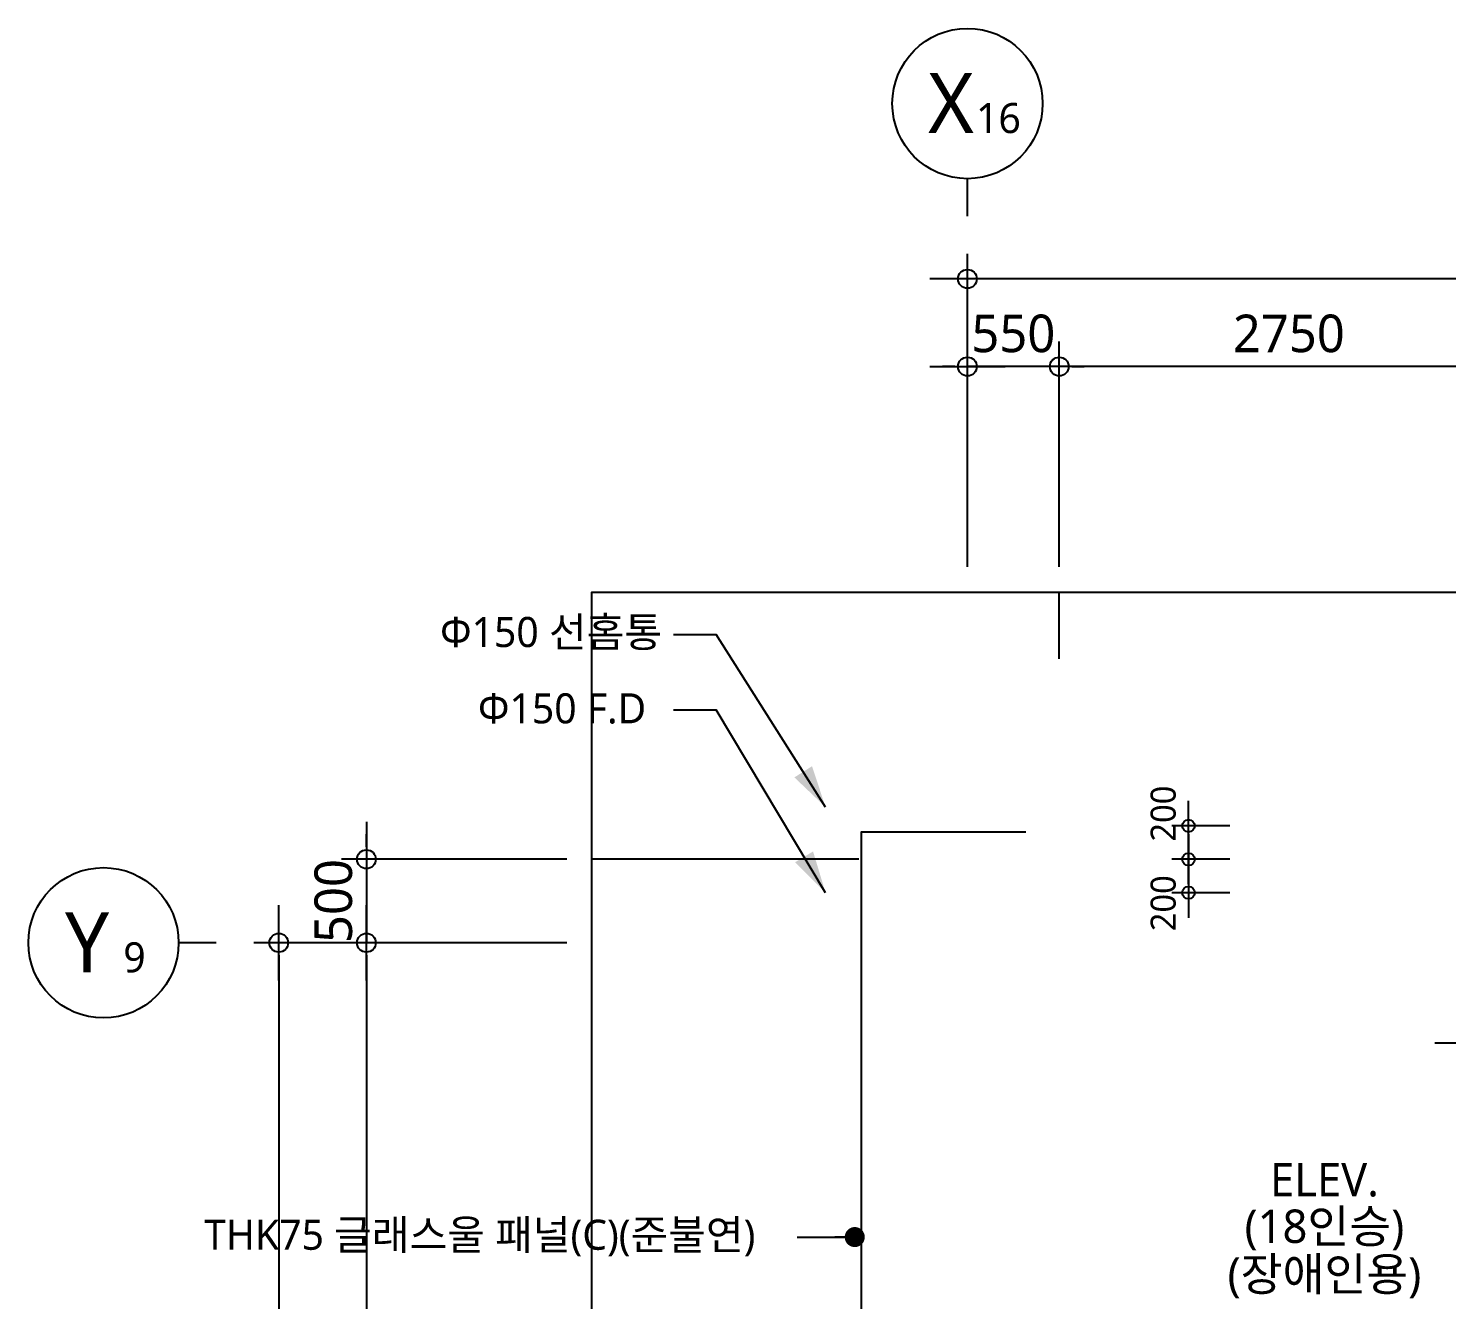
# Model space of a CAD drawing. Header units: millimetres. Extents: x -65167 to 413267, y -17142 to 66587.
# Drawn here: x 63413 to 71908, y 33601 to 41213 of the extents above; entities that cross this region are included whole.
import ezdxf
from ezdxf.enums import TextEntityAlignment as Align

# ---------------------------------------------------------------- set-up
doc = ezdxf.new("R2010")
doc.units = ezdxf.units.MM
doc.header["$LTSCALE"] = 75
doc.header["$MEASUREMENT"] = 0
doc.header["$PDSIZE"] = -10
doc.linetypes.add('CENTER', pattern=[2, 1.25, -0.25, 0.25, -0.25])
doc.layers.get('0').update_dxf_attribs({"linetype": 'CONTINUOUS'})
doc.layers.get('Defpoints').update_dxf_attribs({"color": 171, "linetype": 'CONTINUOUS'})
for name, color, linetype in [('CEN(ST)', 1, 'CENTER'), ('INS', 251, 'BATTING'), ('LED', 7, 'CONTINUOUS'), ('NDIM', 7, 'CONTINUOUS'), ('SYM(AXIS)', 7, 'CONTINUOUS'), ('TEXT(AXIS)', 2, 'CONTINUOUS'), ('TEXT(MIN)', 7, 'CONTINUOUS'), ('TEXT(노트)', 7, 'CONTINUOUS')]:
    doc.layers.add(name, color=color, linetype=linetype)
doc.styles.add('CGS', font='cgse', dxfattribs={"bigfont": 'cgs'})
doc.styles.add('나눔바른고딕', font='NanumBarunGothic.ttf')
doc.linetypes.add('BATTING', pattern='A,0.0001,-0.1,[134,ltypeshp.shx,S=0.1,R=0,X=-0.1,Y=0],-0.2,[134,ltypeshp.shx,S=0.1,R=180,X=0.1,Y=0],-0.1', length=0.4001)
doc.dimstyles.new('NDIM 1200', dxfattribs={"dimscale": 75, "dimtxt": 3, "dimasz": 1, "dimexe": 2, "dimexo": 2, "dimgap": 1, "dimtad": 1, "dimdec": 0, "dimdsep": 46, "dimtxsty": 'CGS', "dimblk": 'DOT0', "dimcen": 1, "dimdle": 8, "dimclrd": 256, "dimclre": 256, "dimclrt": 256, "dimadec": 0, "dimazin": 0, "dimtfac": 1, "dimtdec": 0, "dimtix": 1, "dimtmove": 2, "dimatfit": 3, "dimldrblk": 'DOT0', "dimfxl": 1, "dimtolj": 1, "dimtzin": 0, "dimlwd": -1, "dimlwe": -1, "dimarcsym": 0})

# ---------------------------------------------------------------- blocks, each defined once
blk = doc.blocks.new('A$C2F20087E')
at = {"layer": 'SYM(AXIS)'}
blk.add_line((600, 0), (600, 300), dxfattribs=at)
blk.add_circle((600, 900), 600, dxfattribs=at)
blk = doc.blocks.new('DOT0')
blk.add_line((-3, 0), (3, 0))
at = {"color": 6}
blk.add_circle((0, 0), 0.75, dxfattribs=at)
blk = doc.blocks.new('*D208')
at = {"layer": 'Defpoints', "color": 0, "ltscale": 0.4, "transparency": 16777216}
for p in [(66787.5, 35737.5), (64912.5, 19187.5), (66787.5, 19187.5)]:
    blk.add_point(p, dxfattribs=at)
at = {"layer": 'NDIM', "ltscale": 0.4, "transparency": 16777216}
for p, q in [((66637.5, 35737.5), (64762.5, 35737.5)), ((64912.5, 35662.5), (64912.5, 19262.5)), ((66637.5, 19187.5), (64762.5, 19187.5))]:
    blk.add_line(p, q, dxfattribs=at)
at = {"layer": 'NDIM', "ltscale": 0.4, "transparency": 16777216, "xscale": 75, "yscale": 75, "zscale": 75}
for p, rotation in [((64912.5, 35737.5), 90), ((64912.5, 19187.5), 270)]:
    blk.add_blockref('DOT0', p, dxfattribs=dict(at, rotation=rotation))
at = {"layer": 'NDIM', "ltscale": 0.4, "transparency": 16777216, "insert": (64715.2, 27462.5), "char_height": 225, "attachment_point": 5, "rotation": 90, "style": '나눔바른고딕'}
blk.add_mtext('\\A1;16550', dxfattribs=at)
blk = doc.blocks.new('*D209')
at = {"layer": 'Defpoints', "color": 0, "ltscale": 0.4, "transparency": 16777216}
for p in [(66787.5, 35737.5), (65437.5, 29337.5), (66787.5, 29337.5)]:
    blk.add_point(p, dxfattribs=at)
at = {"layer": 'NDIM', "ltscale": 0.4, "transparency": 16777216}
for p, q in [((66637.5, 35737.5), (65287.5, 35737.5)), ((65437.5, 35662.5), (65437.5, 29412.5)), ((66637.5, 29337.5), (65287.5, 29337.5))]:
    blk.add_line(p, q, dxfattribs=at)
at = {"layer": 'NDIM', "ltscale": 0.4, "transparency": 16777216, "xscale": 75, "yscale": 75, "zscale": 75}
for p, rotation in [((65437.5, 35737.5), 90), ((65437.5, 29337.5), 270)]:
    blk.add_blockref('DOT0', p, dxfattribs=dict(at, rotation=rotation))
at = {"layer": 'NDIM', "ltscale": 0.4, "transparency": 16777216, "insert": (65240.2, 32537.5), "char_height": 225, "attachment_point": 5, "rotation": 90, "style": '나눔바른고딕'}
blk.add_mtext('\\A1;6400', dxfattribs=at)
blk = doc.blocks.new('*D214')
at = {"layer": 'Defpoints', "color": 0, "ltscale": 0.4, "transparency": 16777216}
for p in [(69037.5, 39712.5), (69037.5, 37837.5), (80037.5, 37837.5)]:
    blk.add_point(p, dxfattribs=at)
at = {"layer": 'NDIM', "ltscale": 0.4, "transparency": 16777216}
for p, q in [((69037.5, 37987.5), (69037.5, 39862.5)), ((80037.5, 37987.5), (80037.5, 39862.5)), ((79962.5, 39712.5), (69112.5, 39712.5))]:
    blk.add_line(p, q, dxfattribs=at)
at = {"layer": 'NDIM', "ltscale": 0.4, "transparency": 16777216, "xscale": 75, "yscale": 75, "zscale": 75, "rotation": 180}
blk.add_blockref('DOT0', (69037.5, 39712.5), dxfattribs=at)
at = {"layer": 'NDIM', "ltscale": 0.4, "transparency": 16777216, "xscale": 75, "yscale": 75, "zscale": 75}
blk.add_blockref('DOT0', (80037.5, 39712.5), dxfattribs=at)
at = {"layer": 'NDIM', "ltscale": 0.4, "transparency": 16777216, "insert": (74537.5, 39909.7), "char_height": 225, "attachment_point": 5, "style": '나눔바른고딕'}
blk.add_mtext('\\A1;11000', dxfattribs=at)
blk = doc.blocks.new('*D217')
at = {"layer": 'Defpoints', "color": 0, "ltscale": 0.4, "transparency": 16777216}
for p in [(69587.5, 39187.5), (69587.5, 37837.5), (72337.5, 37837.5)]:
    blk.add_point(p, dxfattribs=at)
at = {"layer": 'NDIM', "ltscale": 0.4, "transparency": 16777216}
for p, q in [((69587.5, 37987.5), (69587.5, 39337.5)), ((72337.5, 37987.5), (72337.5, 39337.5)), ((72262.5, 39187.5), (69662.5, 39187.5))]:
    blk.add_line(p, q, dxfattribs=at)
at = {"layer": 'NDIM', "ltscale": 0.4, "transparency": 16777216, "xscale": 75, "yscale": 75, "zscale": 75, "rotation": 180}
blk.add_blockref('DOT0', (69587.5, 39187.5), dxfattribs=at)
at = {"layer": 'NDIM', "ltscale": 0.4, "transparency": 16777216, "xscale": 75, "yscale": 75, "zscale": 75}
blk.add_blockref('DOT0', (72337.5, 39187.5), dxfattribs=at)
at = {"layer": 'NDIM', "ltscale": 0.4, "transparency": 16777216, "insert": (70962.5, 39384.7), "char_height": 225, "attachment_point": 5, "style": '나눔바른고딕'}
blk.add_mtext('\\A1;2750', dxfattribs=at)
blk = doc.blocks.new('*D218')
at = {"layer": 'Defpoints', "color": 0, "ltscale": 0.4, "transparency": 16777216}
for p in [(69037.5, 39187.5), (69037.5, 37837.5), (69587.5, 37837.5)]:
    blk.add_point(p, dxfattribs=at)
at = {"layer": 'NDIM', "ltscale": 0.4, "transparency": 16777216}
for p, q in [((69037.5, 37987.5), (69037.5, 39337.5)), ((69587.5, 37987.5), (69587.5, 39337.5)), ((68962.5, 39187.5), (68887.5, 39187.5)), ((69587.5, 39187.5), (69037.5, 39187.5)), ((69662.5, 39187.5), (69737.5, 39187.5))]:
    blk.add_line(p, q, dxfattribs=at)
at = {"layer": 'NDIM', "ltscale": 0.4, "transparency": 16777216, "xscale": 75, "yscale": 75, "zscale": 75}
blk.add_blockref('DOT0', (69037.5, 39187.5), dxfattribs=at)
at = {"layer": 'NDIM', "ltscale": 0.4, "transparency": 16777216, "xscale": 75, "yscale": 75, "zscale": 75, "rotation": 180}
blk.add_blockref('DOT0', (69587.5, 39187.5), dxfattribs=at)
at = {"layer": 'NDIM', "ltscale": 0.4, "transparency": 16777216, "insert": (69312.5, 39384.7), "char_height": 225, "attachment_point": 5, "style": '나눔바른고딕'}
blk.add_mtext('\\A1;550', dxfattribs=at)
blk = doc.blocks.new('*D385')
at = {"layer": 'Defpoints', "color": 0, "ltscale": 0.4, "transparency": 16777216}
for p in [(66787.5, 36237.5), (65437.5, 35737.5), (66787.5, 35737.5)]:
    blk.add_point(p, dxfattribs=at)
at = {"layer": 'NDIM', "ltscale": 0.4, "transparency": 16777216}
for p, q in [((65437.5, 36312.5), (65437.5, 36387.5)), ((66637.5, 36237.5), (65287.5, 36237.5)), ((65437.5, 36237.5), (65437.5, 35737.5)), ((66637.5, 35737.5), (65287.5, 35737.5)), ((65437.5, 35662.5), (65437.5, 35587.5))]:
    blk.add_line(p, q, dxfattribs=at)
at = {"layer": 'NDIM', "ltscale": 0.4, "transparency": 16777216, "xscale": 75, "yscale": 75, "zscale": 75}
for p, rotation in [((65437.5, 36237.5), 270), ((65437.5, 35737.5), 90)]:
    blk.add_blockref('DOT0', p, dxfattribs=dict(at, rotation=rotation))
at = {"layer": 'NDIM', "ltscale": 0.4, "transparency": 16777216, "insert": (65240.3, 35987.5), "char_height": 225, "attachment_point": 5, "rotation": 90, "style": '나눔바른고딕'}
blk.add_mtext('\\A1;500', dxfattribs=at)
blk = doc.blocks.new('*D627')
at = {"layer": 'Defpoints', "color": 0, "ltscale": 0.4, "transparency": 16777216}
for p in [(70361.7, 36437.5), (70709, 36437.5), (70709, 36237.5)]:
    blk.add_point(p, dxfattribs=at)
at = {"layer": 'NDIM', "ltscale": 0.4, "transparency": 16777216}
for p, q in [((70609, 36437.5), (70261.7, 36437.5)), ((70361.7, 36287.5), (70361.7, 36387.5)), ((70609, 36237.5), (70261.7, 36237.5))]:
    blk.add_line(p, q, dxfattribs=at)
at = {"layer": 'NDIM', "ltscale": 0.4, "transparency": 16777216, "xscale": 50, "yscale": 50, "zscale": 50}
for p, rotation in [((70361.7, 36437.5), 90), ((70361.7, 36237.5), 270)]:
    blk.add_blockref('DOT0', p, dxfattribs=dict(at, rotation=rotation))
at = {"layer": 'NDIM', "ltscale": 0.4, "transparency": 16777216, "insert": (70210.8, 36511), "char_height": 150, "attachment_point": 5, "rotation": 90, "style": '나눔바른고딕'}
blk.add_mtext('\\A1;200', dxfattribs=at)
blk = doc.blocks.new('*D628')
at = {"layer": 'Defpoints', "color": 0, "ltscale": 0.4, "transparency": 16777216}
for p in [(70709, 36237.5), (70361.7, 36037.5), (70709, 36037.5)]:
    blk.add_point(p, dxfattribs=at)
at = {"layer": 'NDIM', "ltscale": 0.4, "transparency": 16777216}
for p, q in [((70609, 36237.5), (70261.7, 36237.5)), ((70361.7, 36187.5), (70361.7, 36087.5)), ((70609, 36037.5), (70261.7, 36037.5))]:
    blk.add_line(p, q, dxfattribs=at)
at = {"layer": 'NDIM', "ltscale": 0.4, "transparency": 16777216, "xscale": 50, "yscale": 50, "zscale": 50}
for p, rotation in [((70361.7, 36237.5), 90), ((70361.7, 36037.5), 270)]:
    blk.add_blockref('DOT0', p, dxfattribs=dict(at, rotation=rotation))
at = {"layer": 'NDIM', "ltscale": 0.4, "transparency": 16777216, "insert": (70210.8, 35974.3), "char_height": 150, "attachment_point": 5, "rotation": 90, "style": '나눔바른고딕'}
blk.add_mtext('\\A1;200', dxfattribs=at)
blk = doc.blocks.new('_Dot')
at = {"color": 0, "linetype": 'ByBlock', "lineweight": -2}
blk.add_line((-0.5, 0), (-1, 0), dxfattribs=at)
at = {"color": 0, "linetype": 'ByBlock', "const_width": 0.5}
blk.add_lwpolyline([(-0.25, 0, 1), (0.25, 0, 1)], format="xyb", close=True, dxfattribs=at)

msp = doc.modelspace()

# ---------------------------------------------------------------- linework, layer by layer
at = {"ltscale": 10000}
for p, q in [((67276.6, 37583), (67532.9, 37583)), ((67276.6, 37131.6), (67532.9, 37131.6)), ((68018, 33975.4), (68362.5, 33975.4))]:
    msp.add_line(p, q, dxfattribs=at)
at = {"layer": 'CEN(ST)', "ltscale": 10000}
for p, q in [((69587.5, 37437.5), (69587.5, 37837.5)), ((68387.5, 36237.5), (66787.5, 36237.5)), ((71837.5, 35137.5), (74099, 35137.5))]:
    msp.add_line(p, q, dxfattribs=at)
at = {"layer": 'Defpoints', "ltscale": 10000}
msp.add_lwpolyline([(86987.5, 6362.5), (66787.5, 6362.5), (66787.5, 37837.5), (86987.5, 37837.5)], close=True, dxfattribs=at)
at = {"layer": 'INS', "ltscale": 1.2}
msp.add_lwpolyline([(69387.5, 36400), (68400, 36400), (68400, 29050), (70525, 29050), (70525, 28412.5)], dxfattribs=at)
at = {"layer": 'LED'}
for points in [[(68187.5, 36550), (67532.9, 37583)], [(68187.5, 36037.5), (67532.9, 37131.6)]]:
    msp.add_lwpolyline(points, dxfattribs=at)
for points in [[(68187.5, 36550), (68000.9, 36727.7), (68106.5, 36794.6)], [(68187.5, 36037.5), (68005.5, 36219.9), (68112.8, 36284.1)]]:
    msp.add_solid(points, dxfattribs=at)

# ---------------------------------------------------------------- block references
at = {"xscale": 0.75, "yscale": 0.75, "zscale": 0.75}
msp.add_blockref('A$C2F20087E', (68587.5, 40087.5), dxfattribs=at)
at = {"xscale": 0.75, "yscale": 0.75, "zscale": 0.75, "rotation": 89.99999999999932}
msp.add_blockref('A$C2F20087E', (64537.5, 35287.5), dxfattribs=at)
at = {"layer": 'NDIM', "ltscale": 10000, "xscale": 120, "yscale": 120, "zscale": 120}
msp.add_blockref('_Dot', (68362.5, 33975.4), dxfattribs=at)

# ---------------------------------------------------------------- texts
at = {"layer": 'NDIM', "ltscale": 0.4, "style": '나눔바른고딕'}
msp.add_text('(장애인용)', height=200, dxfattribs=at).set_placement((71175.8, 33744.2), align=Align.MIDDLE)
at = {"layer": 'TEXT(AXIS)', "style": '나눔바른고딕'}
for s, height, p in [('X', 360, (68938.8, 40765.5)), ('16', 180, (69223.2, 40675.5)), ('Y', 360, (63763.8, 35740.5)), ('9', 180, (64048.2, 35650.5))]:
    msp.add_text(s, height=height, dxfattribs=at).set_placement(p, align=Align.MIDDLE)
at = {"layer": 'TEXT(MIN)', "style": '나눔바른고딕'}
msp.add_text('Φ150 선홈통', height=180, dxfattribs=at).set_placement((67208.3, 37598.2), align=Align.MIDDLE_RIGHT)
for s, p in [('Φ150 F.D', (66105.7, 37141.1)), ('THK75 글래스울 패널(C)(준불연)', (64465.5, 33989.3))]:
    msp.add_text(s, height=180, dxfattribs=at).set_placement(p, align=Align.MIDDLE_LEFT)
at = {"layer": 'TEXT(노트)', "style": '나눔바른고딕'}
for s, p in [('ELEV.', (71175.8, 34317.5)), ('(18인승)', (71175.8, 34030.8))]:
    msp.add_text(s, height=200, dxfattribs=at).set_placement(p, align=Align.MIDDLE)

# ---------------------------------------------------------------- dimensions: what is measured, and where the dimension line sits
at = {"layer": 'NDIM', "ltscale": 0.4}
for base, p1, p2, angle, picture, middle in [((69037.5, 39712.5), (80037.5, 37837.5), (69037.5, 37837.5), 180, '*D214', (74537.5, 39909.7)), ((69037.5, 39187.5), (69587.5, 37837.5), (69037.5, 37837.5), 180, '*D218', (69312.5, 39384.7)), ((69587.5, 39187.5), (72337.5, 37837.5), (69587.5, 37837.5), 180, '*D217', (70962.5, 39384.7)), ((65437.5, 35737.5), (66787.5, 36237.5), (66787.5, 35737.5), 270, '*D385', (65240.3, 35987.5)), ((64912.5, 19187.5), (66787.5, 35737.5), (66787.5, 19187.5), 270, '*D208', (64715.2, 27462.5)), ((65437.5, 29337.5), (66787.5, 35737.5), (66787.5, 29337.5), 270, '*D209', (65240.2, 32537.5))]:
    dim = msp.add_linear_dim(base=base, p1=p1, p2=p2, angle=angle, dimstyle='NDIM 1200', override={"dimtxsty": '나눔바른고딕'}, dxfattribs=at)
    dim.commit()
    dim.dimension.update_dxf_attribs({"geometry": picture, "text_midpoint": middle})
for base, p2, angle, picture, middle in [((70361.7, 36437.5), (70709, 36437.5), 90, '*D627', (70210.8, 36511)), ((70361.7, 36037.5), (70709, 36037.5), 270, '*D628', (70210.8, 35974.3))]:
    dim = msp.add_linear_dim(base=base, p1=(70709, 36237.5), p2=p2, angle=angle, dimstyle='NDIM 1200', override={"dimscale": 50, "dimtxsty": '나눔바른고딕'}, dxfattribs=at)
    dim.commit()
    dim.dimension.update_dxf_attribs({"geometry": picture, "text_midpoint": middle, "dimtype": 160})

doc.saveas('drawing.dxf')
